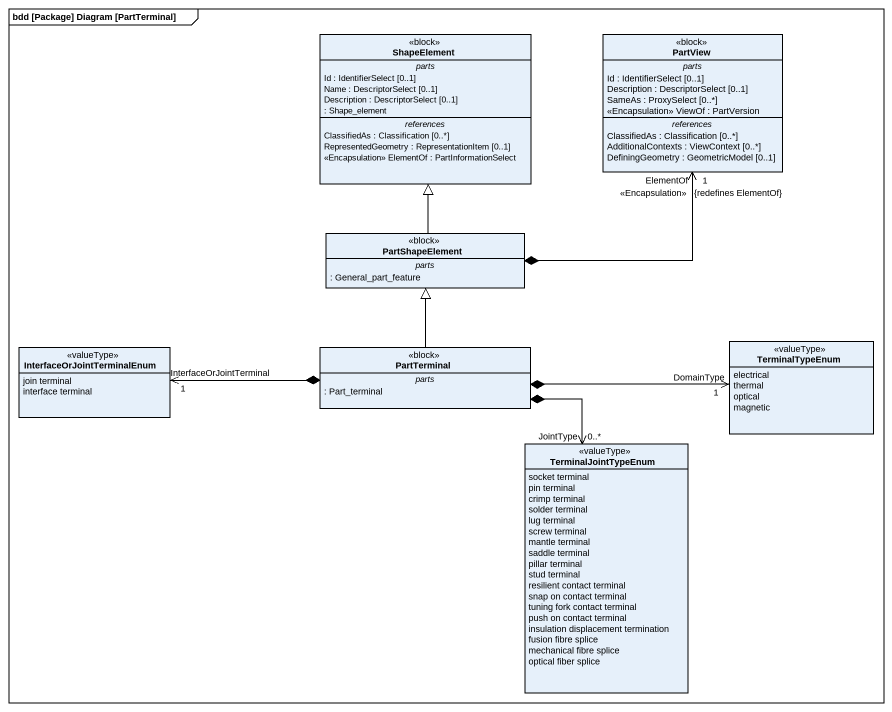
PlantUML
@startuml
mainframe bdd [Package] Diagram [PartTerminal]
hide circle
hide empty members
class ShapeElement <<block>> {
  -- parts --
  Id : IdentifierSelect [0..1]
  Name : DescriptorSelect [0..1]
  Description : DescriptorSelect [0..1]
  : Shape_element
  -- references --
  ClassifiedAs : Classification [0..*]
  RepresentedGeometry : RepresentationItem [0..1]
  <<Encapsulation>> ElementOf : PartInformationSelect
}
class PartView <<block>> {
  -- parts --
  Id : IdentifierSelect [0..1]
  Description : DescriptorSelect [0..1]
  SameAs : ProxySelect [0..*]
  <<Encapsulation>> ViewOf : PartVersion
  -- references --
  ClassifiedAs : Classification [0..*]
  AdditionalContexts : ViewContext [0..*]
  DefiningGeometry : GeometricModel [0..1]
}
class PartShapeElement <<block>> {
  -- parts --
  : General_part_feature
}
enum InterfaceOrJointTerminalEnum <<valueType>> {
  join terminal
  interface terminal
}
class PartTerminal <<block>> {
  -- parts --
  : Part_terminal
}
enum TerminalTypeEnum <<valueType>> {
  electrical
  thermal
  optical
  magnetic
}
enum TerminalJointTypeEnum <<valueType>> {
  socket terminal
  pin terminal
  crimp terminal
  solder terminal
  lug terminal
  screw terminal
  mantle terminal
  saddle terminal
  pillar terminal
  stud terminal
  resilient contact terminal
  snap on contact terminal
  tuning fork contact terminal
  push on contact terminal
  insulation displacement termination
  fusion fibre splice
  mechanical fibre splice
  optical fiber splice
}
PartView "ElementOf\n<<Encapsulation>>\n1\n{redefines ElementOf}" <-left-* PartShapeElement
PartShapeElement -up-|> ShapeElement
InterfaceOrJointTerminalEnum "InterfaceOrJointTerminal\n1" <-right-* PartTerminal
PartTerminal -up-|> PartShapeElement
TerminalTypeEnum "DomainType\n1" <-left-* PartTerminal
TerminalJointTypeEnum "JointType\n0..*" <-up-* PartTerminal
@enduml
